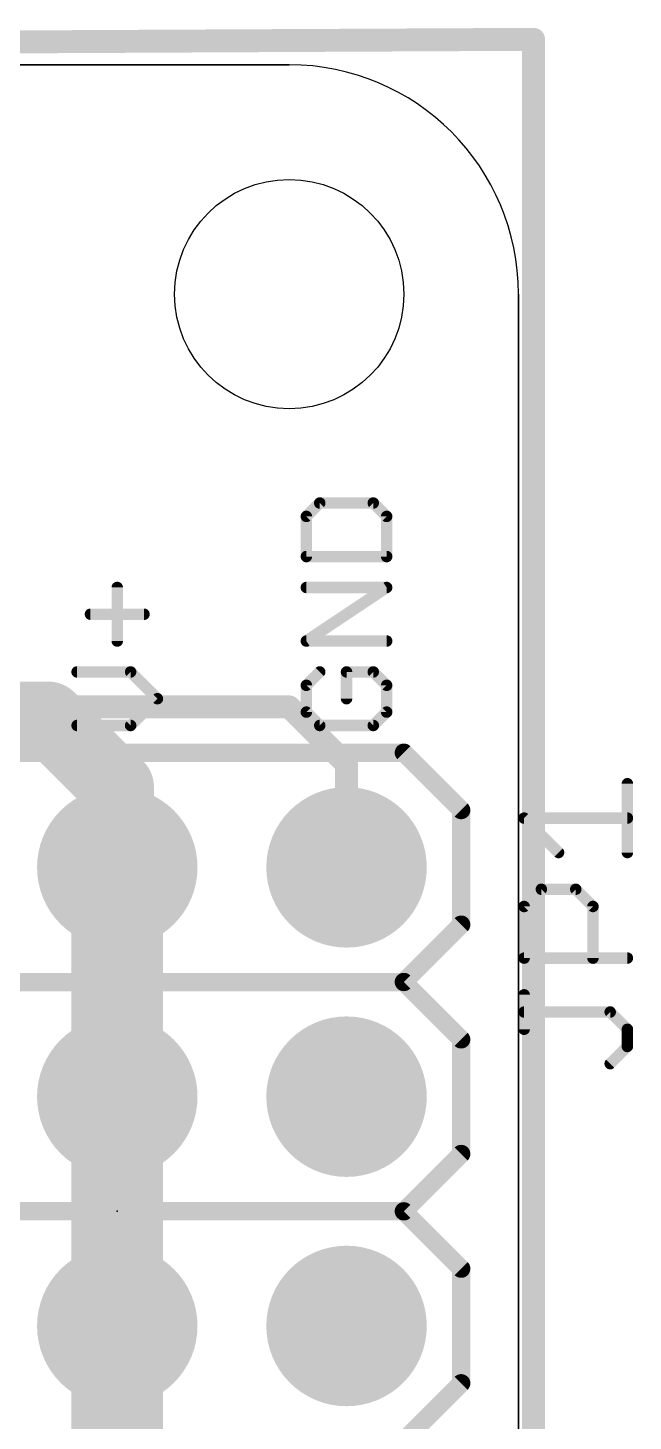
# Model space of a CAD drawing. Extents: x -1.3 to 52.1, y -0.1 to 23.3.
# Drawn here: x 45.36 to 52.07, y 7.84 to 23.27 of the extents above; entities that cross this region are included whole.
import ezdxf

# ---------------------------------------------------------------- set-up
doc = ezdxf.new("R2010")
doc.units = 0
for name, color, linetype in [('1', 12, 'CONTINUOUS'), ('16', 132, 'CONTINUOUS'), ('17', 110, 'CONTINUOUS'), ('20', 53, 'CONTINUOUS'), ('21', 40, 'CONTINUOUS'), ('23', 53, 'CONTINUOUS'), ('25', 253, 'CONTINUOUS')]:
    doc.layers.add(name, color=color, linetype=linetype)

# ---------------------------------------------------------------- blocks, each defined once
blk = doc.blocks.new('ROUNDP')
at = {"const_width": 0.5}
blk.add_lwpolyline([(0, -0.25, 1), (0, 0.25, 1), (0, -0.25)], format="xyb", dxfattribs=at)

msp = doc.modelspace()

# ---------------------------------------------------------------- linework, layer by layer
at = {"layer": '1'}
for points, const_width in [([(43.815, 15.748), (48.26, 15.748)], 0.254), ([(48.26, 15.748), (48.895, 15.113)], 0.254), ([(48.895, 15.113), (48.895, 13.97)], 0.254), ([(46.355, 13.97), (46.355, 11.43)], 1.016), ([(46.355, 11.43), (46.355, 8.89)], 1.016), ([(46.355, 8.89), (46.355, 6.35)], 1.016)]:
    msp.add_lwpolyline(points, dxfattribs=dict(at, const_width=const_width))
for points, const_width in [([(48.3049, 15.7929, 1), (48.2151, 15.7031)], 0.127), ([(48.26, 15.6845, 1), (48.26, 15.8115)], 0.127), ([(48.9585, 15.113, 1), (48.8315, 15.113)], 0.127), ([(48.8501, 15.0681, 1), (48.9399, 15.1579)], 0.127), ([(46.609, 13.97, 1), (46.101, 13.97)], 0.508), ([(48.8315, 13.97, 1), (48.9585, 13.97)], 0.127), ([(46.609, 11.43, 1), (46.101, 11.43)], 0.508), ([(46.101, 11.43, 1), (46.609, 11.43)], 0.508), ([(46.609, 8.89, 1), (46.101, 8.89)], 0.508), ([(46.101, 8.89, 1), (46.609, 8.89)], 0.508)]:
    msp.add_lwpolyline(points, format="xyb", dxfattribs=dict(at, const_width=const_width))
at = {"layer": '16'}
for points, const_width in [([(0, 22.888), (50.967, 23.142)], 0.254), ([(50.967, 23.142), (50.967, 0)], 0.254), ([(43.307, 15.621), (45.593, 15.621)], 0.8128), ([(45.593, 15.621), (46.355, 14.859)], 0.8128), ([(46.355, 14.859), (46.355, 13.97)], 0.8128)]:
    msp.add_lwpolyline(points, dxfattribs=dict(at, const_width=const_width))
for points, const_width in [([(51.0305, 23.142, 1), (50.9035, 23.142)], 0.127), ([(50.9673, 23.0785, 1), (50.9667, 23.2055)], 0.127), ([(45.7367, 15.7647, 1), (45.4493, 15.4773)], 0.4064), ([(45.593, 15.4178, 1), (45.593, 15.8242)], 0.4064), ([(46.5582, 14.859, 1), (46.1518, 14.859)], 0.4064), ([(46.2113, 14.7153, 1), (46.4987, 15.0027)], 0.4064), ([(46.1518, 13.97, 1), (46.5582, 13.97)], 0.4064)]:
    msp.add_lwpolyline(points, format="xyb", dxfattribs=dict(at, const_width=const_width))
at = {"layer": '20'}
for p, q in [((2.54, 22.86), (48.26, 22.86)), ((48.26, 22.86), (2.54, 22.86)), ((50.8, 20.32), (50.8, 2.54)), ((50.8, 2.54), (50.8, 20.32))]:
    msp.add_line(p, q, dxfattribs=at)
msp.add_circle((48.26, 20.32), 1.27, dxfattribs=at)
msp.add_arc((48.26, 20.32), 2.54, 0, 90, dxfattribs=at)
msp.add_arc((48.26, 20.32), 2.54, 0, 90, dxfattribs=at)
at = {"layer": '21'}
for points, const_width in [([(48.598, 18.0057), (48.4497, 17.8574)], 0.127), ([(49.1912, 18.0057), (48.598, 18.0057)], 0.127), ([(49.3395, 17.8574), (49.1912, 18.0057)], 0.127), ([(48.4497, 17.8574), (48.4497, 17.4125)], 0.127), ([(49.3395, 17.4125), (49.3395, 17.8574)], 0.127), ([(48.4497, 17.4125), (49.3395, 17.4125)], 0.127), ([(46.3546, 16.477), (46.3546, 17.0702)], 0.127), ([(48.4497, 16.477), (49.3395, 17.0702)], 0.127), ([(49.3395, 17.0702), (48.4497, 17.0702)], 0.127), ([(46.058, 16.7736), (46.6512, 16.7736)], 0.127), ([(49.3395, 16.477), (48.4497, 16.477)], 0.127), ([(46.5029, 16.1347), (45.9097, 16.1347)], 0.127), ([(46.7995, 15.8381), (46.5029, 16.1347)], 0.127), ([(48.598, 16.1347), (48.4497, 15.9864)], 0.127), ([(49.1912, 16.1347), (48.8946, 16.1347)], 0.127), ([(48.8946, 16.1347), (48.8946, 15.8381)], 0.127), ([(49.3395, 15.9864), (49.1912, 16.1347)], 0.127), ([(46.5029, 15.5415), (46.7995, 15.8381)], 0.127), ([(48.4497, 15.9864), (48.4497, 15.6898)], 0.127), ([(49.3395, 15.6898), (49.3395, 15.9864)], 0.127), ([(48.4497, 15.6898), (48.598, 15.5415)], 0.127), ([(49.1912, 15.5415), (49.3395, 15.6898)], 0.127), ([(45.9097, 15.5415), (46.5029, 15.5415)], 0.127), ([(48.598, 15.5415), (49.1912, 15.5415)], 0.127), ([(43.18, 15.24), (49.53, 15.24)], 0.2032), ([(49.53, 15.24), (50.165, 14.605)], 0.2032), ([(50.165, 14.605), (50.165, 13.335)], 0.2032), ([(50.165, 13.335), (49.53, 12.7)], 0.2032), ([(49.53, 12.7), (43.18, 12.7)], 0.2032), ([(49.53, 12.7), (50.165, 12.065)], 0.2032), ([(50.165, 12.065), (50.165, 10.795)], 0.2032), ([(50.165, 10.795), (49.53, 10.16)], 0.2032), ([(49.53, 10.16), (43.18, 10.16)], 0.2032), ([(49.53, 10.16), (50.165, 9.525)], 0.2032), ([(50.165, 9.525), (50.165, 8.255)], 0.2032), ([(50.165, 8.255), (49.53, 7.62)], 0.2032)]:
    msp.add_lwpolyline(points, dxfattribs=dict(at, const_width=const_width))
for points, const_width in [([(48.598, 18.0375, 1), (48.598, 17.974)], 0.0635), ([(48.6205, 17.9833, 1), (48.5756, 18.0282)], 0.0635), ([(49.2137, 18.0282, 1), (49.1688, 17.9833)], 0.0635), ([(49.1912, 17.974, 1), (49.1912, 18.0375)], 0.0635), ([(48.4815, 17.8574, 1), (48.418, 17.8574)], 0.0635), ([(48.4273, 17.8799, 1), (48.4722, 17.835)], 0.0635), ([(49.3713, 17.8574, 1), (49.3077, 17.8574)], 0.0635), ([(49.317, 17.835, 1), (49.362, 17.8799)], 0.0635), ([(48.4497, 17.4443, 1), (48.4497, 17.3808)], 0.0635), ([(48.418, 17.4125, 1), (48.4815, 17.4125)], 0.0635), ([(49.3077, 17.4125, 1), (49.3713, 17.4125)], 0.0635), ([(49.3395, 17.3808, 1), (49.3395, 17.4443)], 0.0635), ([(46.3864, 17.0702, 1), (46.3229, 17.0702)], 0.0635), ([(48.4497, 17.1019, 1), (48.4497, 17.0384)], 0.0635), ([(49.3571, 17.0438, 1), (49.3219, 17.0966)], 0.0635), ([(49.3395, 17.0384, 1), (49.3395, 17.1019)], 0.0635), ([(46.058, 16.8054, 1), (46.058, 16.7419)], 0.0635), ([(46.6512, 16.7419, 1), (46.6512, 16.8054)], 0.0635), ([(48.4497, 16.5088, 1), (48.4497, 16.4453)], 0.0635), ([(48.4321, 16.5034, 1), (48.4674, 16.4506)], 0.0635), ([(49.3395, 16.4453, 1), (49.3395, 16.5088)], 0.0635), ([(46.3229, 16.477, 1), (46.3864, 16.477)], 0.0635), ([(45.9097, 16.1664, 1), (45.9097, 16.1029)], 0.0635), ([(46.5254, 16.1571, 1), (46.4805, 16.1122)], 0.0635), ([(46.5029, 16.1029, 1), (46.5029, 16.1664)], 0.0635), ([(48.6205, 16.1122, 1), (48.5756, 16.1571)], 0.0635), ([(48.9264, 16.1347, 1), (48.8629, 16.1347)], 0.0635), ([(48.8946, 16.1664, 1), (48.8946, 16.1029)], 0.0635), ([(49.2137, 16.1571, 1), (49.1688, 16.1122)], 0.0635), ([(49.1912, 16.1029, 1), (49.1912, 16.1664)], 0.0635), ([(46.822, 15.8156, 1), (46.777, 15.8605)], 0.0635), ([(48.4815, 15.9864, 1), (48.418, 15.9864)], 0.0635), ([(48.4273, 16.0088, 1), (48.4722, 15.9639)], 0.0635), ([(49.3713, 15.9864, 1), (49.3077, 15.9864)], 0.0635), ([(49.317, 15.9639, 1), (49.362, 16.0088)], 0.0635), ([(46.777, 15.8156, 1), (46.822, 15.8605)], 0.0635), ([(48.4722, 15.7122, 1), (48.4273, 15.6673)], 0.0635), ([(48.8629, 15.8381, 1), (48.9264, 15.8381)], 0.0635), ([(49.362, 15.6673, 1), (49.317, 15.7122)], 0.0635), ([(45.9097, 15.5733, 1), (45.9097, 15.5098)], 0.0635), ([(46.4805, 15.564, 1), (46.5254, 15.519)], 0.0635), ([(46.5029, 15.5098, 1), (46.5029, 15.5733)], 0.0635), ([(48.418, 15.6898, 1), (48.4815, 15.6898)], 0.0635), ([(48.598, 15.5733, 1), (48.598, 15.5098)], 0.0635), ([(48.5756, 15.519, 1), (48.6205, 15.564)], 0.0635), ([(49.1688, 15.564, 1), (49.2137, 15.519)], 0.0635), ([(49.1912, 15.5098, 1), (49.1912, 15.5733)], 0.0635), ([(49.3077, 15.6898, 1), (49.3713, 15.6898)], 0.0635), ([(49.5659, 15.2759, 1), (49.4941, 15.2041)], 0.1016), ([(49.53, 15.1892, 1), (49.53, 15.2908)], 0.1016), ([(50.2158, 14.605, 1), (50.1142, 14.605)], 0.1016), ([(50.1291, 14.5691, 1), (50.2009, 14.6409)], 0.1016), ([(50.2009, 13.2991, 1), (50.1291, 13.3709)], 0.1016), ([(50.1142, 13.335, 1), (50.2158, 13.335)], 0.1016), ([(49.5659, 12.7359, 1), (49.4941, 12.6641)], 0.1016), ([(49.4941, 12.7359, 1), (49.5659, 12.6641)], 0.1016), ([(49.53, 12.6492, 1), (49.53, 12.7508)], 0.1016), ([(50.2158, 12.065, 1), (50.1142, 12.065)], 0.1016), ([(50.1291, 12.0291, 1), (50.2009, 12.1009)], 0.1016), ([(50.1142, 10.795, 1), (50.2158, 10.795)], 0.1016), ([(50.2009, 10.7591, 1), (50.1291, 10.8309)], 0.1016), ([(49.5659, 10.1959, 1), (49.4941, 10.1241)], 0.1016), ([(49.4941, 10.1959, 1), (49.5659, 10.1241)], 0.1016), ([(49.53, 10.1092, 1), (49.53, 10.2108)], 0.1016), ([(50.2158, 9.525, 1), (50.1142, 9.525)], 0.1016), ([(50.1291, 9.4891, 1), (50.2009, 9.5609)], 0.1016), ([(50.2009, 8.2191, 1), (50.1291, 8.2909)], 0.1016), ([(50.1142, 8.255, 1), (50.2158, 8.255)], 0.1016)]:
    msp.add_lwpolyline(points, format="xyb", dxfattribs=dict(at, const_width=const_width))
at = {"layer": '23'}
msp.add_point((46.355, 10.16), dxfattribs=at)
at = {"layer": '25', "const_width": 0.127}
for points in [[(52.0065, 14.1341), (52.0065, 14.8967)], [(51.2439, 14.1341), (50.8625, 14.5154)], [(50.8625, 14.5154), (52.0065, 14.5154)], [(50.8625, 13.5367), (51.0532, 13.7274)], [(51.0532, 13.7274), (51.4345, 13.7274)], [(51.4345, 13.7274), (51.6252, 13.5367)], [(50.8625, 12.9647), (50.8625, 13.5367)], [(51.6252, 13.5367), (51.6252, 12.9647)], [(52.0065, 12.9647), (50.8625, 12.9647)], [(50.8625, 12.1766), (50.8625, 12.558)], [(51.8158, 12.3673), (50.8625, 12.3673)], [(52.0065, 12.1766), (51.8158, 12.3673)], [(52.0065, 11.986), (52.0065, 12.1766)], [(51.8158, 11.7953), (52.0065, 11.986)]]:
    msp.add_lwpolyline(points, dxfattribs=at)
at = {"layer": '25', "const_width": 0.0635}
for points in [[(52.0383, 14.8967, 1), (51.9748, 14.8967)], [(50.8625, 14.5472, 1), (50.8625, 14.4837)], [(50.885, 14.5379, 1), (50.8401, 14.493)], [(52.0065, 14.4837, 1), (52.0065, 14.5472)], [(51.2214, 14.1116, 1), (51.2663, 14.1565)], [(51.9748, 14.1341, 1), (52.0383, 14.1341)], [(51.0532, 13.7591, 1), (51.0532, 13.6956)], [(51.0756, 13.7049, 1), (51.0307, 13.7498)], [(51.457, 13.7498, 1), (51.4121, 13.7049)], [(51.4345, 13.6956, 1), (51.4345, 13.7591)], [(50.8943, 13.5367, 1), (50.8308, 13.5367)], [(50.8401, 13.5591, 1), (50.885, 13.5142)], [(51.6569, 13.5367, 1), (51.5934, 13.5367)], [(51.6027, 13.5142, 1), (51.6476, 13.5591)], [(50.8625, 12.9965, 1), (50.8625, 12.9329)], [(50.8308, 12.9647, 1), (50.8943, 12.9647)], [(51.5934, 12.9647, 1), (51.6569, 12.9647)], [(52.0065, 12.9329, 1), (52.0065, 12.9965)], [(50.8943, 12.558, 1), (50.8308, 12.558)], [(50.8625, 12.399, 1), (50.8625, 12.3355)], [(51.8383, 12.3897, 1), (51.7934, 12.3448)], [(51.8158, 12.3355, 1), (51.8158, 12.399)], [(50.8308, 12.1766, 1), (50.8943, 12.1766)], [(52.0383, 12.1766, 1), (51.9748, 12.1766)], [(51.984, 12.1542, 1), (52.029, 12.1991)], [(52.029, 11.9635, 1), (51.984, 12.0084)], [(51.9748, 11.986, 1), (52.0383, 11.986)], [(51.7934, 11.8178, 1), (51.8383, 11.7729)]]:
    msp.add_lwpolyline(points, format="xyb", dxfattribs=at)

# ---------------------------------------------------------------- block references
at = {"layer": '17', "xscale": 1.778, "yscale": 1.778, "rotation": 270}
for p in [(46.355, 13.97), (46.355, 13.97), (48.895, 13.97), (48.895, 13.97), (46.355, 11.43), (46.355, 11.43), (48.895, 11.43), (48.895, 11.43), (46.355, 8.89), (46.355, 8.89), (48.895, 8.89), (48.895, 8.89)]:
    msp.add_blockref('ROUNDP', p, dxfattribs=at)

doc.saveas('drawing.dxf')
